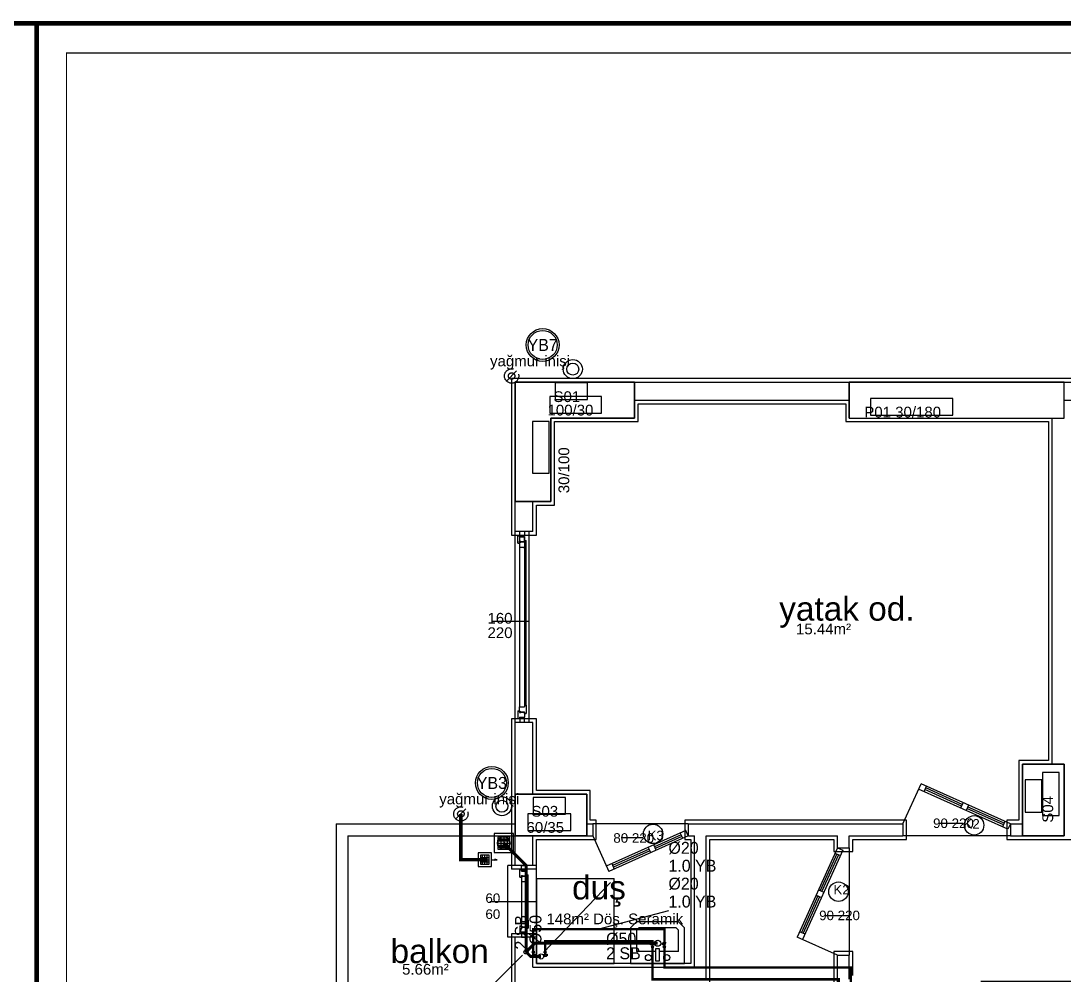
# Model space of a CAD drawing. Header units: centimetres. Extents: x -7420 to 31836, y -2 to 2802.
# Drawn here: x 12487 to 13361, y 2003 to 2802 of the extents above; entities that cross this region are included whole.
import ezdxf
from ezdxf.enums import TextEntityAlignment as Align

# ---------------------------------------------------------------- set-up
doc = ezdxf.new("R2010")
doc.units = ezdxf.units.CM
for name, pattern in [('BASMA HATTI', [31, 25, -6]), ('PISSU HATTI', [26, 20, -6]), ('YAGMUR HATTI', [36, 30, -6])]:
    doc.linetypes.add(name, pattern=pattern)
for name, color, linetype in [('ROTAS-MIMARI', 8, 'CONTINUOUS'), ('ROTAS-MIMARI-KOLON', 8, 'CONTINUOUS'), ('ROTAS-MIMARI-YAZI', 8, 'CONTINUOUS'), ('ROTAS-PAFTA', 7, 'CONTINUOUS'), ('ROTAS-PISSU-BORU-TAVANDAN', 6, 'PISSU HATTI'), ('ROTAS-PISSU-KOLONNO', 211, 'CONTINUOUS'), ('ROTAS-SEMBOL-KILAVUZ', 8, 'Continuous'), ('ROTAS-SICAKSU-BORU', 1, 'BASMA HATTI'), ('ROTAS-SOGUKSU-BORU', 5, 'CONTINUOUS'), ('ROTAS-TEFRIS', 15, 'CONTINUOUS'), ('ROTAS-YAGMUR-BORUSU', 3, 'YAGMUR HATTI')]:
    doc.layers.add(name, color=color, linetype=linetype)
doc.styles.add('ROTAS', font='arial.ttf')

# ---------------------------------------------------------------- blocks, each defined once
blk = doc.blocks.new('ROTAS-PIS-SU-CAP-SB')
for tag, p in [('PSCP_001', (0.833, 1.29)), ('PS_001', (0.833, 0.066))]:
    blk.add_attdef(tag, p, '', height=1)
blk = doc.blocks.new('ROTAS-YER-SUZGECI-PLAN')
for p, q in [((-6.7, 0), (6.7, 0)), ((-6.3, 2.3), (6.3, 2.3)), ((-4.9, 4.5), (4.9, 4.5)), ((-6.3, -2.3), (6.3, -2.3)), ((-4.9, -4.5), (4.9, -4.5))]:
    blk.add_line(p, q)
blk.add_lwpolyline([(-10, -10), (10, -10), (10, 10), (-10, 10)], close=True)
blk.add_circle((0, 0), 6.67)
blk = doc.blocks.new('ROTAS-PIS-SU-KOLON')
h = blk.add_hatch(color=256)
h.dxf.hatch_style = 1
h.paths.add_polyline_path([(1.5, 0), (1.5, 0.4), (1.3, 0.8), (1.1, 1.1), (0.8, 1.3), (0.4, 1.5), (0, 1.5), (-0.4, 1.5), (-0.8, 1.3), (-1.1, 1.1), (-1.3, 0.8), (-1.5, 0.4), (-1.5, 0), (-1.5, -0.4), (-1.3, -0.8), (-1.1, -1.1), (-0.8, -1.3), (-0.4, -1.5), (0, -1.5), (0.4, -1.5), (0.8, -1.3), (1.1, -1.1), (1.3, -0.8), (1.5, -0.4)])
blk.add_circle((0, 0), 3.5)
blk = doc.blocks.new('ROTAS-KURESEL-VANA')
for p, q in [((0, 3.1), (0, 8)), ((0, 8), (5.4, 8))]:
    blk.add_line(p, q)
for points in [[(-9, 5.8), (-9, -5), (0, 0.4)], [(9, 5.8), (9, -5), (0, 0.4)]]:
    blk.add_lwpolyline(points, close=True)
blk.add_circle((0, 0.4), 2.71)
blk.add_attdef('CAP', text='', height=10).set_placement((-1.1, 0), align=Align.CENTER)
blk = doc.blocks.new('ROTAS-TEMIZ-SU-CAP-MB')
for tag, p in [('SOCP_001', (0.833, 4.917)), ('SO_001', (0.833, 3.417)), ('SCCP_001', (0.833, 1.917)), ('SC_001', (0.833, 0.417))]:
    blk.add_attdef(tag, p, '', height=1)
blk = doc.blocks.new('ROTAS-SUZGEC')
h = blk.add_hatch(color=256)
h.dxf.hatch_style = 1
h.paths.add_polyline_path([(5, 0), (3.71, 0.32), (3.71, -0.32)])
for p, q in [((-3.82, 1.18), (0.88, 1.18)), ((-2.65, -2.35), (-2.65, 2.35)), ((-1.47, -2.35), (-1.47, 2.35)), ((-0.29, -2.35), (-0.29, 2.35)), ((-3.82, 0), (0.88, 0)), ((-3.82, -1.18), (0.88, -1.18)), ((2.06, 0), (5, 0))]:
    blk.add_line(p, q)
for points in [[(-5, -3.53), (2.06, -3.53), (2.06, 3.53), (-5, 3.53)], [(-3.82, -2.35), (0.88, -2.35), (0.88, 2.35), (-3.82, 2.35)], [(5, 0), (3.71, 0.32), (3.71, -0.32)]]:
    blk.add_lwpolyline(points, close=True)
for tag, p in [('PSCP_001', (-1.25, 0.75)), ('PS_001', (-0.62, -0.5))]:
    blk.add_attdef(tag, p, '', height=1)
blk = doc.blocks.new('ROTAS-KOLON-NO-YAGMUR')
for radius in [27.5, 24.3]:
    blk.add_circle((0, 0), radius)
blk.add_attdef('K', text='', height=20).set_placement((0, 0), align=Align.MIDDLE_CENTER)

msp = doc.modelspace()

# ---------------------------------------------------------------- linework, layer by layer
at = {"layer": 'ROTAS-MIMARI'}
for p, q in [((13000.82, 2502.24), (12897.82, 2502.24)), ((12897.82, 2502.24), (12897.82, 2399.24)), ((13180.82, 2502.24), (13000.82, 2502.24)), ((13360.82, 2502.24), (13180.82, 2502.24)), ((13408.82, 2502.24), (13360.82, 2502.24)), ((13000.82, 2499.24), (13180.82, 2499.24)), ((13360.82, 2499.24), (13405.82, 2499.24)), ((13000.82, 2484.24), (13180.82, 2484.24)), ((13360.82, 2484.24), (13405.82, 2484.24)), ((13003.82, 2481.24), (13177.82, 2481.24)), ((13003.82, 2466.24), (13003.82, 2481.24)), ((13177.82, 2481.24), (13177.82, 2466.24)), ((12933.82, 2396.24), (12933.82, 2466.24)), ((12933.82, 2466.24), (13003.82, 2466.24)), ((13177.82, 2466.24), (13347.82, 2466.24)), ((13347.82, 2466.24), (13347.82, 2182.24)), ((13350.82, 2179.24), (13350.82, 2469.24)), ((12897.82, 2399.24), (12897.82, 2371.24)), ((12900.82, 2374.24), (12900.82, 2399.24)), ((12915.82, 2374.24), (12915.82, 2399.24)), ((12918.82, 2371.24), (12918.82, 2396.24)), ((12918.82, 2396.24), (12933.82, 2396.24)), ((12897.82, 2371.24), (12918.82, 2371.24)), ((12915.82, 2374.24), (12900.82, 2374.24)), ((12900.82, 2214.24), (12900.82, 2374.24)), ((12903.23, 2370.94), (12904.63, 2370.94)), ((12903.23, 2364.54), (12903.23, 2370.94)), ((12904.63, 2370.94), (12904.63, 2227.44)), ((12904.63, 2369.74), (12904.63, 2370.94)), ((12904.63, 2369.74), (12908.83, 2369.74)), ((12904.83, 2370.24), (12904.83, 2374.24)), ((12908.83, 2370.24), (12904.83, 2370.24)), ((12908.83, 2374.24), (12908.83, 2370.24)), ((12908.83, 2369.74), (12908.83, 2228.64)), ((12908.83, 2365.74), (12908.83, 2369.74)), ((12912.64, 2214.24), (12912.64, 2374.24)), ((12903.23, 2364.54), (12904.63, 2364.54)), ((12904.63, 2366.04), (12905.63, 2366.04)), ((12904.63, 2364.54), (12904.63, 2366.04)), ((12904.63, 2365.44), (12904.63, 2361.04)), ((12904.63, 2365.44), (12905.13, 2365.44)), ((12904.63, 2361.04), (12908.83, 2361.04)), ((12905.13, 2365.14), (12905.13, 2365.44)), ((12905.13, 2365.14), (12905.63, 2365.14)), ((12905.63, 2365.74), (12905.63, 2366.04)), ((12905.63, 2365.74), (12908.83, 2365.74)), ((12905.63, 2365.14), (12905.63, 2365.44)), ((12905.63, 2365.44), (12908.83, 2365.44)), ((12908.83, 2366.64), (12908.83, 2365.44)), ((12908.83, 2366.64), (12910.23, 2366.64)), ((12908.83, 2359.84), (12908.83, 2361.04)), ((12910.23, 2228.64), (12910.23, 2366.64)), ((12910.23, 2359.84), (12910.23, 2366.64)), ((12908.83, 2359.84), (12910.23, 2359.84)), ((12881.19, 2299.19), (12912.64, 2299.19)), ((12903.23, 2223.94), (12903.23, 2217.54)), ((12903.23, 2223.94), (12904.63, 2223.94)), ((12904.63, 2227.44), (12908.83, 2227.44)), ((12904.63, 2223.04), (12904.63, 2227.44)), ((12904.63, 2223.94), (12904.63, 2222.44)), ((12904.63, 2223.04), (12905.13, 2223.04)), ((12904.63, 2222.44), (12905.63, 2222.44)), ((12905.13, 2223.34), (12905.63, 2223.34)), ((12905.13, 2223.34), (12905.13, 2223.04)), ((12905.63, 2223.34), (12905.63, 2223.04)), ((12905.63, 2223.04), (12908.83, 2223.04)), ((12905.63, 2222.74), (12905.63, 2222.44)), ((12905.63, 2222.74), (12908.83, 2222.74)), ((12908.83, 2228.64), (12908.83, 2227.44)), ((12908.83, 2228.64), (12910.23, 2228.64)), ((12908.83, 2221.84), (12908.83, 2223.04)), ((12908.83, 2222.74), (12908.83, 2218.74)), ((12908.83, 2221.84), (12910.23, 2221.84)), ((12910.23, 2228.64), (12910.23, 2221.84)), ((12897.82, 2217.24), (12897.82, 2154.24)), ((12918.82, 2217.24), (12897.82, 2217.24)), ((12900.82, 2154.24), (12900.82, 2214.24)), ((12915.82, 2214.24), (12900.82, 2214.24)), ((12903.23, 2217.54), (12904.63, 2217.54)), ((12904.63, 2218.74), (12904.63, 2217.54)), ((12904.63, 2218.74), (12908.83, 2218.74)), ((12904.83, 2218.24), (12904.83, 2214.24)), ((12908.83, 2218.24), (12904.83, 2218.24)), ((12908.83, 2214.24), (12908.83, 2218.24)), ((12915.82, 2154.24), (12915.82, 2214.24)), ((12918.82, 2157.24), (12918.82, 2217.24)), ((13322.82, 2182.24), (13322.82, 2132.24)), ((13347.82, 2182.24), (13322.82, 2182.24)), ((13225.82, 2129.24), (13240.94, 2162.88)), ((13315.82, 2129.24), (13240.94, 2162.88)), ((13243.46, 2156.27), (13245.5, 2160.83)), ((13275.44, 2145.6), (13244.84, 2159.35)), ((12897.82, 2154.24), (12897.82, 2119.24)), ((12963.82, 2157.24), (12918.82, 2157.24)), ((12963.82, 2132.24), (12963.82, 2157.24)), ((13313.78, 2124.68), (13238.89, 2158.32)), ((13274.79, 2144.16), (13244.19, 2157.91)), ((13276.1, 2147.08), (13274.05, 2142.52)), ((13280.66, 2145.03), (13278.62, 2140.47)), ((13309.95, 2128.36), (13279.35, 2142.11)), ((13310.6, 2129.8), (13280, 2143.55)), ((12960.82, 2129.24), (12965.82, 2129.24)), ((12968.82, 2132.24), (12963.82, 2132.24)), ((13045.82, 2129.24), (12965.82, 2129.24)), ((12968.82, 2116.24), (12968.82, 2132.24)), ((13228.82, 2132.24), (13043.02, 2132.24)), ((13043.02, 2132.24), (13043.02, 2116.24)), ((13046.02, 2129.24), (13225.82, 2129.24)), ((13046.02, 2119.24), (13046.02, 2129.24)), ((13225.82, 2129.24), (13225.82, 2119.24)), ((13228.82, 2116.24), (13228.82, 2132.24)), ((13256.69, 2129.92), (13276.01, 2129.92)), ((13311.26, 2131.29), (13309.21, 2126.72)), ((13322.82, 2132.24), (13312.82, 2132.24)), ((13312.82, 2132.24), (13312.82, 2116.24)), ((13315.82, 2129.24), (13313.78, 2124.68)), ((13315.82, 2129.24), (13325.82, 2129.24)), ((13315.82, 2129.24), (13315.82, 2119.24)), ((12896.36, 2118.14), (12886.36, 2118.14)), ((12886.36, 2118.14), (12886.36, 2108.14)), ((12886.36, 2115.67), (12896.36, 2115.67)), ((12888.82, 2118.14), (12888.82, 2108.14)), ((12891.44, 2118.14), (12891.44, 2108.14)), ((12894.06, 2118.14), (12894.06, 2108.14)), ((12896.36, 2108.14), (12896.36, 2118.14)), ((12897.82, 2119.24), (12897.82, 2091.24)), ((12900.82, 2094.24), (12900.82, 2119.24)), ((12915.82, 2094.24), (12915.82, 2119.24)), ((12918.82, 2116.24), (12960.82, 2116.24)), ((12918.82, 2091.24), (12918.82, 2116.24)), ((12960.82, 2119.24), (12965.82, 2119.24)), ((12960.82, 2116.24), (12968.82, 2116.24)), ((12965.82, 2119.24), (12979.26, 2089.33)), ((13043.78, 2123.8), (12977.21, 2093.89)), ((13045.82, 2119.24), (12979.26, 2089.33)), ((12989.78, 2117.89), (13007.89, 2117.89)), ((13039.95, 2120.11), (13017.67, 2110.1)), ((13040.6, 2118.67), (13018.32, 2108.66)), ((13041.26, 2117.19), (13039.21, 2121.75)), ((13043.02, 2116.24), (13048.02, 2116.24)), ((13045.82, 2119.24), (13043.78, 2123.8)), ((13046.02, 2119.24), (13051.02, 2119.24)), ((13048.02, 2116.24), (13048.02, 2012.24)), ((13051.02, 2009.24), (13051.02, 2119.24)), ((13061.02, 2119.24), (13170.82, 2119.24)), ((13061.02, 1999.24), (13061.02, 2119.24)), ((13064.02, 2116.24), (13167.82, 2116.24)), ((13064.02, 1996.24), (13064.02, 2116.24)), ((13167.82, 2116.24), (13167.82, 2106.24)), ((13170.82, 2109.24), (13170.82, 2119.24)), ((13180.82, 2109.24), (13180.82, 2119.24)), ((13180.82, 2119.24), (13225.82, 2119.24)), ((13183.82, 2106.24), (13183.82, 2116.24)), ((13183.82, 2116.24), (13228.82, 2116.24)), ((13315.82, 2119.24), (13225.82, 2119.24)), ((13312.82, 2116.24), (13373.82, 2116.24)), ((13315.82, 2119.24), (13325.82, 2119.24)), ((12886.36, 2113.14), (12896.36, 2113.14)), ((12886.36, 2110.61), (12896.36, 2110.61)), ((12886.36, 2108.14), (12896.36, 2108.14)), ((13013.11, 2108.05), (12982.51, 2094.3)), ((13013.76, 2106.61), (12983.16, 2092.86)), ((13014.42, 2105.13), (13012.37, 2109.69)), ((13018.98, 2107.18), (13016.94, 2111.74)), ((13170.82, 2109.24), (13137.18, 2034.35)), ((13175.39, 2107.19), (13141.74, 2032.31)), ((13170.82, 2109.24), (13180.82, 2109.24)), ((13170.82, 2109.24), (13175.39, 2107.19)), ((13180.82, 2109.24), (13180.82, 2019.24)), ((13170.26, 2104.01), (13156.51, 2073.41)), ((13171.7, 2103.36), (13157.95, 2072.76)), ((13167.82, 2106.24), (13183.82, 2106.24)), ((13168.78, 2104.68), (13173.34, 2102.63)), ((12894.82, 2034.24), (12894.82, 2094.24)), ((12900.82, 2094.24), (12894.82, 2094.24)), ((12918.82, 2091.24), (12897.82, 2091.24)), ((12915.82, 2094.24), (12900.82, 2094.24)), ((12904.72, 2084.52), (12904.72, 2090.92)), ((12904.72, 2090.92), (12906.12, 2090.92)), ((12906.12, 2089.72), (12906.12, 2090.92)), ((12906.12, 2089.72), (12910.32, 2089.72)), ((12906.32, 2090.24), (12906.32, 2094.24)), ((12906.32, 2094.24), (12910.32, 2094.24)), ((12910.32, 2090.24), (12906.32, 2090.24)), ((12910.32, 2094.24), (12910.32, 2090.24)), ((12910.32, 2085.72), (12910.32, 2089.72)), ((12918.82, 2094.24), (12915.82, 2094.24)), ((12918.82, 2034.24), (12918.82, 2094.24)), ((12981.78, 2095.94), (12983.82, 2091.38)), ((12904.72, 2084.52), (12906.12, 2084.52)), ((12906.12, 2084.52), (12906.12, 2086.02)), ((12906.12, 2086.02), (12907.12, 2086.02)), ((12906.12, 2085.42), (12906.62, 2085.42)), ((12906.12, 2085.42), (12906.12, 2081.02)), ((12906.12, 2081.02), (12910.32, 2081.02)), ((12906.12, 2081.02), (12906.12, 2047.44)), ((12906.62, 2085.12), (12906.62, 2085.42)), ((12906.62, 2085.12), (12907.12, 2085.12)), ((12907.12, 2085.72), (12907.12, 2086.02)), ((12907.12, 2085.72), (12910.32, 2085.72)), ((12907.12, 2085.42), (12910.32, 2085.42)), ((12907.12, 2085.12), (12907.12, 2085.42)), ((12910.32, 2086.62), (12911.72, 2086.62)), ((12910.32, 2086.62), (12910.32, 2085.42)), ((12910.32, 2079.82), (12910.32, 2081.02)), ((12911.72, 2079.82), (12911.72, 2086.62)), ((12918.82, 2012.24), (12918.82, 2083.62)), ((12918.82, 2083.62), (12918.82, 2012.24)), ((12918.82, 2083.62), (12983.82, 2083.62)), ((12983.82, 2012.24), (12983.82, 2083.62)), ((12910.32, 2079.82), (12911.72, 2079.82)), ((12910.32, 2079.82), (12910.32, 2048.64)), ((12911.72, 2048.64), (12911.72, 2079.82)), ((12980.82, 2080.07), (12924.65, 2021.48)), ((13155.03, 2074.08), (13159.59, 2072.03)), ((12879.56, 2064.24), (12918.82, 2064.24)), ((13154.46, 2068.85), (13140.71, 2038.25)), ((13155.9, 2068.2), (13142.15, 2037.6)), ((13152.98, 2069.51), (13157.54, 2067.47)), ((12906.12, 2047.44), (12910.32, 2047.44)), ((12906.12, 2043.04), (12906.12, 2047.44)), ((12910.32, 2048.64), (12910.32, 2047.44)), ((12910.32, 2048.64), (12911.72, 2048.64)), ((12911.72, 2048.64), (12911.72, 2041.84)), ((13002.53, 2047.24), (12997.53, 2042.24)), ((13037.86, 2047.24), (13002.53, 2047.24)), ((13042.86, 2042.24), (13037.86, 2047.24)), ((13161.26, 2052.46), (13180.58, 2052.46)), ((12897.82, 2037.24), (12897.82, 1981.24)), ((12918.82, 2037.24), (12897.82, 2037.24)), ((12904.72, 2043.94), (12904.72, 2037.54)), ((12904.72, 2043.94), (12906.12, 2043.94)), ((12904.72, 2037.54), (12906.12, 2037.54)), ((12906.12, 2043.94), (12906.12, 2042.44)), ((12906.12, 2043.04), (12906.62, 2043.04)), ((12906.12, 2042.44), (12907.12, 2042.44)), ((12906.12, 2038.74), (12906.12, 2037.54)), ((12906.12, 2038.74), (12910.32, 2038.74)), ((12906.32, 2038.24), (12906.32, 2034.24)), ((12910.32, 2038.24), (12906.32, 2038.24)), ((12906.62, 2043.34), (12907.12, 2043.34)), ((12906.62, 2043.34), (12906.62, 2043.04)), ((12907.12, 2043.34), (12907.12, 2043.04)), ((12907.12, 2043.04), (12910.32, 2043.04)), ((12907.12, 2042.74), (12907.12, 2042.44)), ((12907.12, 2042.74), (12910.32, 2042.74)), ((12910.32, 2041.84), (12910.32, 2043.04)), ((12910.32, 2042.74), (12910.32, 2038.74)), ((12910.32, 2041.84), (12911.72, 2041.84)), ((12910.32, 2034.24), (12910.32, 2038.24)), ((12997.53, 2042.24), (12997.53, 2012.24)), ((13004.6, 2042.24), (13002.53, 2040.16)), ((13002.53, 2040.16), (13002.53, 2022.24)), ((13035.79, 2042.24), (13004.6, 2042.24)), ((13037.86, 2040.16), (13035.79, 2042.24)), ((13037.86, 2022.24), (13037.86, 2040.16)), ((13042.86, 2012.24), (13042.86, 2042.24)), ((13143.79, 2036.87), (13139.23, 2038.92)), ((12900.82, 2034.24), (12894.82, 2034.24)), ((12900.82, 1984.24), (12900.82, 2034.24)), ((12915.82, 2034.24), (12900.82, 2034.24)), ((12906.32, 2034.24), (12910.32, 2034.24)), ((12915.82, 2009.24), (12915.82, 2034.24)), ((12918.82, 2034.24), (12915.82, 2034.24)), ((13170.82, 2019.24), (13137.18, 2034.35)), ((13018.52, 2022.24), (13002.53, 2022.24)), ((13021.87, 2024.52), (13018.52, 2024.52)), ((13018.52, 2024.52), (13018.52, 2014.52)), ((13021.87, 2014.52), (13021.87, 2024.52)), ((13037.86, 2022.24), (13021.87, 2022.24)), ((13183.82, 2022.24), (13167.82, 2022.24)), ((13167.82, 2022.24), (13167.82, 1747.24)), ((13170.82, 1744.24), (13170.82, 2019.24)), ((13170.82, 2019.24), (13180.82, 2019.24)), ((13180.82, 1999.24), (13180.82, 2019.24)), ((13183.82, 2002.24), (13183.82, 2022.24)), ((13048.02, 2012.24), (12918.82, 2012.24)), ((12918.82, 2012.24), (12983.82, 2012.24)), ((12997.53, 2012.24), (13042.86, 2012.24)), ((13018.52, 2014.52), (13021.87, 2014.52)), ((12915.82, 2009.24), (13051.02, 2009.24))]:
    msp.add_line(p, q, dxfattribs=at)
for points in [[(12900.82, 2399.24), (12900.82, 2499.24)], [(12900.82, 2499.24), (13000.82, 2499.24)], [(13000.82, 2499.24), (13000.82, 2469.24)], [(13180.82, 2469.24), (13180.82, 2499.24)], [(13180.82, 2499.24), (13360.82, 2499.24)], [(13360.82, 2469.24), (13360.82, 2499.24)], [(13000.82, 2469.24), (12930.82, 2469.24)], [(12930.82, 2469.24), (12930.82, 2399.24)], [(13180.82, 2469.24), (13360.82, 2469.24)], [(12930.82, 2399.24), (12900.82, 2399.24)], [(13325.82, 2119.24), (13325.82, 2179.24)], [(13325.82, 2179.24), (13360.82, 2179.24)], [(13360.82, 2179.24), (13360.82, 2119.24)], [(12900.82, 2119.24), (12900.82, 2154.24)], [(12900.82, 2154.24), (12960.82, 2154.24)], [(12960.82, 2154.24), (12960.82, 2119.24)], [(12750.82, 2129.29), (12750.82, 1854.27)], [(12750.82, 2129.24), (12750.82, 1854.21)], [(12750.82, 2129.24), (12900.82, 2129.24)], [(12965.82, 2129.24), (12965.82, 2119.24)], [(12760.82, 2119.24), (12760.82, 1854.21)], [(12760.82, 2119.24), (12900.82, 2119.24)], [(12960.82, 2119.24), (12900.82, 2119.24)], [(13360.82, 2119.24), (13325.82, 2119.24)]]:
    msp.add_lwpolyline(points, dxfattribs=at)
for centre, radius in [((12949.17, 2510.24), 8), ((12949.17, 2510.24), 5), ((12889.82, 2144.06), 8), ((12889.82, 2144.06), 5), ((13285.43, 2128.06), 8.14), ((13016.42, 2120.87), 8.14), ((13171.77, 2072.41), 8.14), ((13020.32, 2029.19), 2.52), ((12922.63, 2018.19), 2.18), ((13012.53, 2017.24), 2.52), ((13027.86, 2017.24), 2.52)]:
    msp.add_circle(centre, radius, dxfattribs=at)
at = {"layer": 'ROTAS-MIMARI-KOLON'}
for points in [[(13000.82, 2499.24), (12900.82, 2499.24), (12900.82, 2399.24), (12930.82, 2399.24), (12930.82, 2469.24), (13000.82, 2469.24), (13000.82, 2499.24)], [(12934.44, 2484.68), (12961.46, 2484.68), (12961.46, 2498.64), (12934.44, 2498.64), (12934.44, 2484.68)], [(13360.82, 2499.24), (13180.82, 2499.24), (13180.82, 2469.24), (13360.82, 2469.24), (13360.82, 2499.24)], [(12930.04, 2473.4), (12973.15, 2473.4), (12973.15, 2487.37), (12930.04, 2487.37), (12930.04, 2473.4)], [(13198.5, 2471.75), (13267.47, 2471.75), (13267.47, 2485.72), (13198.5, 2485.72), (13198.5, 2471.75)], [(12929.33, 2423.16), (12929.33, 2466.27), (12915.36, 2466.27), (12915.36, 2423.16), (12929.33, 2423.16)], [(13360.82, 2179.24), (13325.82, 2179.24), (13325.82, 2119.24), (13360.82, 2119.24), (13360.82, 2179.24)], [(13356.74, 2136.16), (13356.74, 2172.28), (13342.77, 2172.28), (13342.77, 2136.16), (13356.74, 2136.16)], [(13342.18, 2139.08), (13342.18, 2166.11), (13328.22, 2166.11), (13328.22, 2139.08), (13342.18, 2139.08)], [(12960.82, 2154.24), (12900.82, 2154.24), (12900.82, 2119.24), (12960.82, 2119.24), (12960.82, 2154.24)], [(12915.99, 2137.34), (12943.02, 2137.34), (12943.02, 2151.31), (12915.99, 2151.31), (12915.99, 2137.34)], [(12911.4, 2123.79), (12947.52, 2123.79), (12947.52, 2137.76), (12911.4, 2137.76), (12911.4, 2123.79)]]:
    msp.add_lwpolyline(points, dxfattribs=at)
at = {"layer": 'ROTAS-PAFTA'}
for points, const_width in [([(10000, 0), (12500, 0), (12500, 2800), (10000, 2800)], 4), ([(12500, 0), (15000, 0), (15000, 2800), (12500, 2800)], 4), ([(12525, 25), (14975, 25), (14975, 2775), (12525, 2775)], 1)]:
    msp.add_lwpolyline(points, close=True, dxfattribs=dict(at, const_width=const_width))
at = {"layer": 'ROTAS-PISSU-BORU-TAVANDAN', "const_width": 2.5}
for points in [[(12891.36, 2113.14), (12910, 2094.5), (12910, 2022)], [(13020.32, 2029.19), (12917.19, 2029.19), (12910, 2022)], [(12922.63, 2018.19), (12913.81, 2018.19), (12910, 2022)]]:
    msp.add_lwpolyline(points, dxfattribs=at)
at = {"layer": 'ROTAS-PISSU-KOLONNO'}
msp.add_line((12907.17, 2019.17), (12881.72, 1993.72), dxfattribs=at)
at = {"layer": 'ROTAS-SEMBOL-KILAVUZ'}
for p, q in [((13029.33, 2056.31), (12971, 2041)), ((12977.09, 2029.19), (12968.76, 2029.19))]:
    msp.add_line(p, q, dxfattribs=at)
at = {"layer": 'ROTAS-SICAKSU-BORU', "const_width": 2}
msp.add_lwpolyline([(13877, 2431), (13822, 2431), (13822, 2325), (13882, 2325), (13882, 2299), (13690, 2299), (13690, 2039), (13378, 2039), (13378, 1987), (13302, 1987), (13302, 1889), (13342, 1889), (13342, 1785), (13358, 1785), (13358, 1751), (13304, 1751), (13304, 1775), (13172, 1775), (13172, 1999), (13016, 1999), (13016, 2031), (12926, 2031), (12926, 2020)], dxfattribs=at)
at = {"layer": 'ROTAS-SOGUKSU-BORU', "const_width": 2}
msp.add_lwpolyline([(13877, 2441), (13812, 2441), (13812, 2315), (13872, 2315), (13872, 2309), (13680, 2309), (13680, 2049), (13368, 2049), (13368, 1997), (13292, 1997), (13292, 1879), (13332, 1879), (13332, 1775), (13348, 1775), (13348, 1761), (13314, 1761), (13314, 1785), (13182, 1785), (13182, 2009), (13026, 2009), (13026, 2041), (12916, 2041), (12916, 2020)], dxfattribs=at)
at = {"layer": 'ROTAS-YAGMUR-BORUSU'}
for p, q in [((12893.72, 2500.28), (12902.12, 2508.68)), ((12851.19, 2133.34), (12859.59, 2141.74))]:
    msp.add_line(p, q, dxfattribs=at)
at = {"layer": 'ROTAS-YAGMUR-BORUSU', "const_width": 3}
msp.add_lwpolyline([(12877.82, 2099.24), (12855.39, 2099.24), (12855.39, 2137.54)], dxfattribs=at)
at = {"layer": 'ROTAS-YAGMUR-BORUSU'}
for centre, radius in [((12897.92, 2504.48), 6), ((12897.92, 2504.48), 2.7), ((12855.39, 2137.54), 6), ((12855.39, 2137.54), 2.7)]:
    msp.add_circle(centre, radius, dxfattribs=at)

# ---------------------------------------------------------------- block references
at = {"layer": 'ROTAS-TEFRIS'}
ref = msp.add_blockref('ROTAS-KOLON-NO-YAGMUR', (12923.92, 2530.48), dxfattribs=dict(at, xscale=0.5, yscale=0.5))
ref.add_attrib('K', 'YB7', dxfattribs={"height": 10}).set_placement((12923.92, 2530.48), align=Align.MIDDLE_CENTER)
ref = msp.add_blockref('ROTAS-KOLON-NO-YAGMUR', (12881.39, 2163.54), dxfattribs=dict(at, xscale=0.5, yscale=0.5))
ref.add_attrib('K', 'YB3', dxfattribs={"height": 10}).set_placement((12881.39, 2163.54), align=Align.MIDDLE_CENTER)
for name, p, xscale, yscale in [('ROTAS-YER-SUZGECI-PLAN', (12891.36, 2113.14), 0.8, 0.8), ('ROTAS-SUZGEC', (12877.82, 2099.24), 1.6, 1.6), ('ROTAS-PIS-SU-KOLON', (12910, 2022), 0.5, 0.5)]:
    msp.add_blockref(name, p, dxfattribs=dict(at, xscale=xscale, yscale=yscale))
ref = msp.add_blockref('ROTAS-TEMIZ-SU-CAP-MB', (13021, 2055), dxfattribs=dict(at, xscale=10, yscale=10))
ref.add_attrib('SCCP_001', 'Ø20', (13029.33, 2074.17), dxfattribs={"height": 10})
ref.add_attrib('SC_001', '1.0 YB', (13029.33, 2059.17), dxfattribs={"height": 10})
ref.add_attrib('SO_001', '1.0 YB', (13029.33, 2089.17), dxfattribs={"height": 10})
ref.add_attrib('SOCP_001', 'Ø20', (13029.33, 2104.17), dxfattribs={"height": 10})
ref = msp.add_blockref('ROTAS-PIS-SU-CAP-SB', (12910, 2061.25), dxfattribs=dict(at, xscale=10, yscale=10, rotation=-90))
ref.add_attrib('PSCP_001', 'Ø50', dxfattribs={"height": 10, "rotation": 90}).set_placement((12922.9, 2052.92), align=Align.RIGHT)
ref.add_attrib('PS_001', '2 SB', dxfattribs={"height": 10, "rotation": 90}).set_placement((12910.66, 2052.92), align=Align.RIGHT)
ref = msp.add_blockref('ROTAS-PIS-SU-CAP-SB', (12968.76, 2015.19), dxfattribs=dict(at, xscale=10, yscale=10))
ref.add_attrib('PSCP_001', 'Ø50', (12977.09, 2028.09), dxfattribs={"height": 10})
ref.add_attrib('PS_001', '2 SB', (12977.09, 2015.85), dxfattribs={"height": 10})
at = {"layer": 'ROTAS-TEFRIS', "xscale": 0.22, "yscale": 0.22}
for p, rotation in [((13016, 2028), 90), ((13026, 2028), 90), ((12916, 2020), -90), ((12926, 2020), -90)]:
    msp.add_blockref('ROTAS-KURESEL-VANA', p, dxfattribs=dict(at, rotation=rotation))

# ---------------------------------------------------------------- texts
at = {"layer": 'ROTAS-MIMARI-YAZI', "style": 'ROTAS'}
for s, height, p in [('yağmur inişi', 9, (12913.36, 2517.08)), ('S01', 9, (12944.19, 2487.16)), ('100/30', 9, (12947.22, 2475.89)), ('P01 30/180', 9, (13225.57, 2474.24)), ('yatak od.', 20, (13178.82, 2309.5)), ('160', 9, (12888.19, 2301.49)), ('220', 9, (12888.2, 2289.42)), ('15.44m²', 9, (13159.25, 2292.54)), ('yağmur inişi', 9, (12870.82, 2150.14)), ('S03', 9, (12925.74, 2139.82)), ('90 220', 8, (13268.1, 2129.77)), ('K2', 8, (13283.3, 2129.24)), ('60/35', 9, (12926.11, 2126.28)), ('80 220', 8, (13000.21, 2117.44)), ('K3', 8, (13018.59, 2119.47)), ('duş', 20, (12971.1, 2075.91)), ('K2', 8, (13174.37, 2074.15)), ('60', 8, (12882.19, 2066.97)), ('60', 8, (12882.19, 2053.64)), ('148m² Döş. Seramik', 9, (12984.35, 2049.64)), ('90 220', 8, (13172.67, 2052.56)), ('balkon', 20, (12837.63, 2022.63)), ('5.66m²', 9, (12825.69, 2007.44))]:
    msp.add_text(s, height=height, dxfattribs=at).set_placement(p, align=Align.MIDDLE_CENTER)
for s, p in [('30/100', (12941.69, 2425.49)), ('S04', (13347.13, 2141.41))]:
    msp.add_text(s, height=9, rotation=90, dxfattribs=at).set_placement(p, align=Align.MIDDLE_CENTER)

doc.saveas('drawing.dxf')
